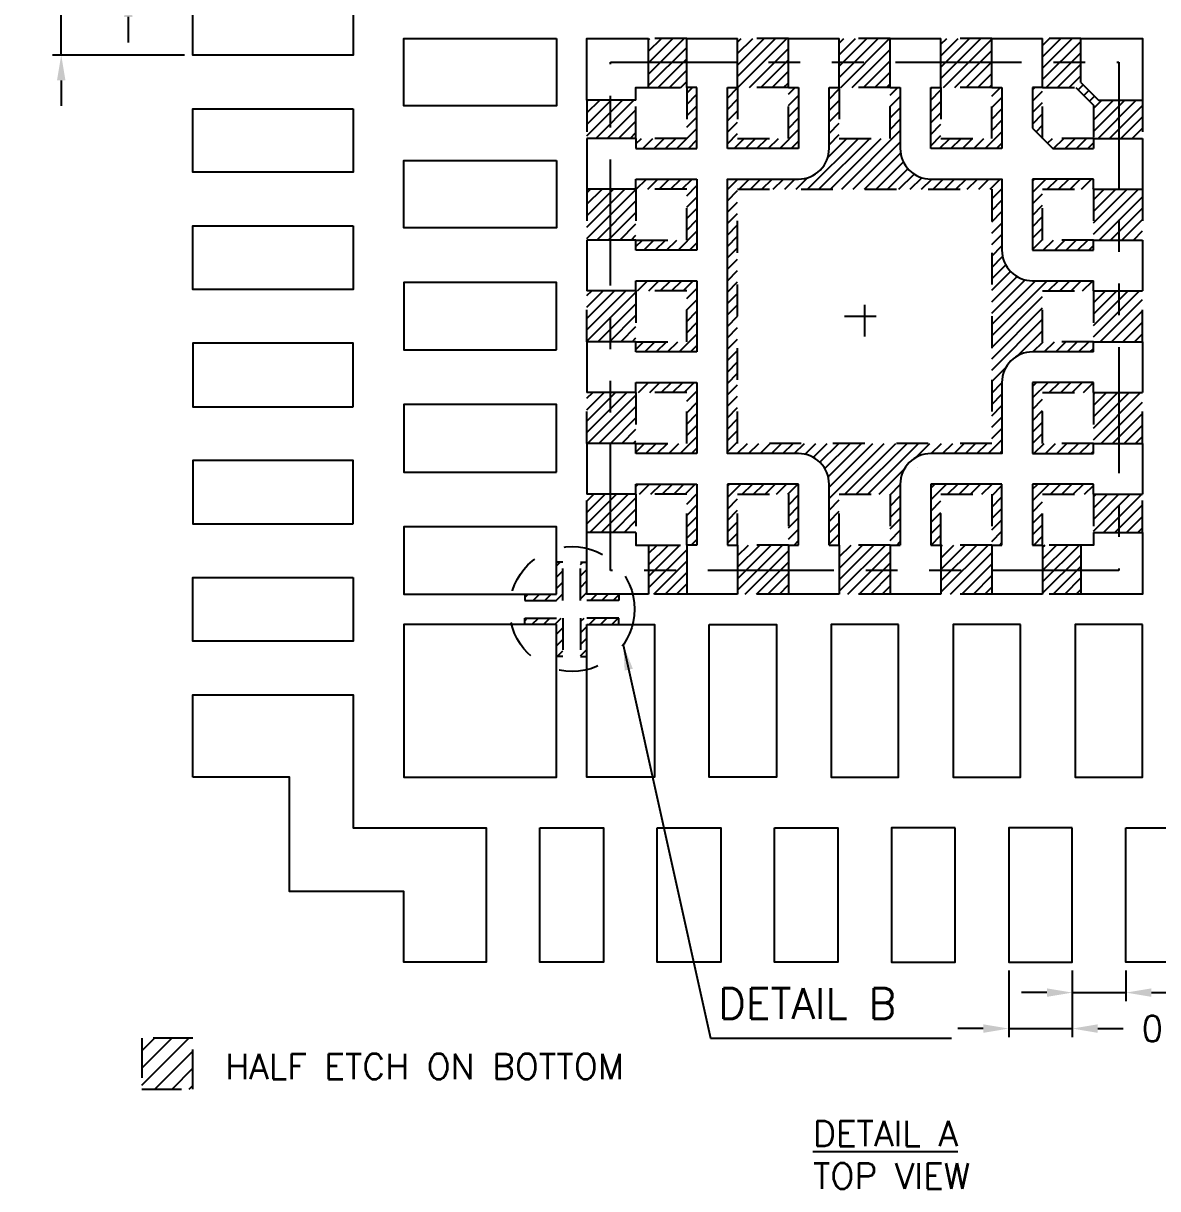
# Model space of a CAD drawing. Header units: millimetres. Extents: x 413.79 to 422.62, y 93.98 to 100.
# Drawn here: x 413.801 to 417.371, y 93.983 to 97.65 of the extents above; entities that cross this region are included whole.
import ezdxf
from ezdxf.enums import TextEntityAlignment as Align

# ---------------------------------------------------------------- set-up
doc = ezdxf.new("R2010")
doc.units = ezdxf.units.MM
doc.header["$LTSCALE"] = 0.5
doc.header["$PDMODE"] = 98
for name, pattern in [('CENTER', [50.8, 31.75, -6.35, 6.35, -6.35]), ('HIDDEN', [0.375, 0.25, -0.125]), ('PHANTOM2', [31.75, 15.875, -3.175, 3.175, -3.175, 3.175, -3.175])]:
    doc.linetypes.add(name, pattern=pattern)
for name, color, linetype in [('1', 7, 'HIDDEN'), ('1D', 4, 'Continuous'), ('BTM', 7, 'HIDDEN'), ('Center', 2, 'CENTER'), ('DIMENSION', 3, 'Continuous'), ('HEB', 4, 'Continuous'), ('PKG', 1, 'PHANTOM2')]:
    doc.layers.add(name, color=color, linetype=linetype)
doc.styles.add('SIMPLEX', font='simplex.shx', dxfattribs={"bigfont": 'AllInOneBig.shx'})
doc.dimstyles.new('Standard3', dxfattribs={"dimtxt": 0.08, "dimasz": 0.08, "dimexe": 0.027, "dimexo": 0.027, "dimgap": 0.027, "dimtad": 1, "dimdec": 3, "dimlfac": 1.25, "dimrnd": 0.0005, "dimzin": 1, "dimtxsty": 'SIMPLEX', "dimcen": 0.1905, "dimclrd": 256, "dimclre": 256, "dimclrt": 256, "dimazin": 3, "dimtp": 0.03, "dimtm": 0.05, "dimtfac": 0.8, "dimtdec": 3, "dimtmove": 0, "dimatfit": 3, "dimfxl": 0.05, "dimtzin": 4, "dimlwd": -1, "dimlwe": -1})

# ---------------------------------------------------------------- blocks, each defined once
blk = doc.blocks.new('*D156')
at = {"layer": 'Defpoints', "color": 0, "ltscale": 0.1, "transparency": 16777216}
for p in [(416.9022, 94.6957), (417.1022, 94.6957), (417.1022, 94.4864)]:
    blk.add_point(p, dxfattribs=at)
at = {"layer": 'DIMENSION', "ltscale": 0.1, "transparency": 16777216}
for p, q in [((416.9022, 94.6687), (416.9022, 94.4594)), ((417.1022, 94.6687), (417.1022, 94.4594)), ((416.8222, 94.4864), (416.7422, 94.4864)), ((416.9022, 94.4864), (417.1022, 94.4864)), ((417.1822, 94.4864), (417.2622, 94.4864))]:
    blk.add_line(p, q, dxfattribs=at)
for points in [[(416.8222, 94.4997), (416.8222, 94.473), (416.9022, 94.4864)], [(417.1822, 94.4997), (417.1822, 94.473), (417.1022, 94.4864)]]:
    blk.add_solid(points, dxfattribs=at)
at = {"layer": 'DIMENSION', "ltscale": 0.1, "transparency": 16777216, "insert": (417.5959, 94.4864), "char_height": 0.08, "attachment_point": 5, "style": 'SIMPLEX'}
blk.add_mtext('\\A1;0.250 TYP', dxfattribs=at)
blk = doc.blocks.new('*D157')
at = {"layer": 'Defpoints', "color": 0, "ltscale": 0.1, "transparency": 16777216}
for p in [(417.1022, 94.6957), (417.271, 94.6957), (417.271, 94.5995)]:
    blk.add_point(p, dxfattribs=at)
at = {"layer": 'DIMENSION', "ltscale": 0.1, "transparency": 16777216}
for p, q in [((417.1022, 94.6687), (417.1022, 94.5725)), ((417.271, 94.6687), (417.271, 94.5725)), ((417.0222, 94.5995), (416.9422, 94.5995)), ((417.1022, 94.5995), (417.271, 94.5995)), ((417.351, 94.5995), (417.431, 94.5995))]:
    blk.add_line(p, q, dxfattribs=at)
for points in [[(417.0222, 94.6129), (417.0222, 94.5862), (417.1022, 94.5995)], [(417.351, 94.6129), (417.351, 94.5862), (417.271, 94.5995)]]:
    blk.add_solid(points, dxfattribs=at)
at = {"layer": 'DIMENSION', "ltscale": 0.1, "transparency": 16777216, "insert": (417.7494, 94.5995), "char_height": 0.08, "attachment_point": 5, "style": 'SIMPLEX'}
blk.add_mtext('\\A1;0.211 TYP', dxfattribs=at)
blk = doc.blocks.new('*D160')
at = {"layer": 'Defpoints', "color": 0, "ltscale": 0.1, "transparency": 16777216}
for p in [(413.9204, 97.7497), (414.335, 97.7497), (414.335, 97.5497)]:
    blk.add_point(p, dxfattribs=at)
at = {"layer": 'DIMENSION', "ltscale": 0.1, "transparency": 16777216}
for p, q in [((413.9204, 97.8297), (413.9204, 97.9097)), ((414.308, 97.7497), (413.8934, 97.7497)), ((413.9204, 97.5497), (413.9204, 97.7497)), ((414.308, 97.5497), (413.8934, 97.5497)), ((413.9204, 97.4697), (413.9204, 97.3897))]:
    blk.add_line(p, q, dxfattribs=at)
for points in [[(413.907, 97.8297), (413.9337, 97.8297), (413.9204, 97.7497)], [(413.907, 97.4697), (413.9337, 97.4697), (413.9204, 97.5497)]]:
    blk.add_solid(points, dxfattribs=at)
at = {"layer": 'DIMENSION', "ltscale": 0.1, "transparency": 16777216, "insert": (413.9204, 98.2433), "char_height": 0.08, "attachment_point": 5, "rotation": 90, "style": 'SIMPLEX'}
blk.add_mtext('\\A1;0.250 TYP', dxfattribs=at)
blk = doc.blocks.new('*D161')
at = {"layer": 'Defpoints', "color": 0, "ltscale": 0.1, "transparency": 16777216}
for p in [(414.1314, 97.9185), (414.335, 97.9185), (414.335, 97.7497)]:
    blk.add_point(p, dxfattribs=at)
at = {"layer": 'DIMENSION', "ltscale": 0.1, "transparency": 16777216}
for p, q in [((414.1314, 97.9985), (414.1314, 98.0785)), ((414.308, 97.9185), (414.1044, 97.9185)), ((414.1314, 97.7497), (414.1314, 97.9185)), ((414.308, 97.7497), (414.1044, 97.7497)), ((414.1314, 97.6697), (414.1314, 97.5897))]:
    blk.add_line(p, q, dxfattribs=at)
for points in [[(414.1181, 97.9985), (414.1448, 97.9985), (414.1314, 97.9185)], [(414.1181, 97.6697), (414.1448, 97.6697), (414.1314, 97.7497)]]:
    blk.add_solid(points, dxfattribs=at)
at = {"layer": 'DIMENSION', "ltscale": 0.1, "transparency": 16777216, "insert": (414.1314, 98.3969), "char_height": 0.08, "attachment_point": 5, "rotation": 90, "style": 'SIMPLEX'}
blk.add_mtext('\\A1;0.211 TYP', dxfattribs=at)

msp = doc.modelspace()

# ---------------------------------------------------------------- hatches: boundary and pattern name
at = {"layer": 'HEB', "ltscale": 0.3}
h = msp.add_hatch(dxfattribs=at)
h.set_pattern_fill('ANSI31', color=256, scale=0.008)
h.set_pattern_definition([(45, (415.595487, 95.84347), (-0.0179605, 0.0179605), [])])
h.paths.add_polyline_path([(415.675, 95.85365), (415.575, 95.85365), (415.575, 95.95365), (415.555, 95.95365), (415.555, 95.83365), (415.675, 95.83365)])
h.paths.add_polyline_path([(415.499, 95.95365), (415.479, 95.95365), (415.479, 95.85365), (415.379, 95.85365), (415.379, 95.83365), (415.499, 95.83365)])
h.paths.add_polyline_path([(415.499, 95.77765), (415.379, 95.77765), (415.379, 95.75765), (415.479, 95.75765), (415.479, 95.65765), (415.499, 95.65765)])
h.paths.add_polyline_path([(415.675, 95.77765), (415.555, 95.77765), (415.555, 95.65765), (415.575, 95.65765), (415.575, 95.75765), (415.675, 95.75765)])
h.paths.add_polyline_path([(417.323, 97.28765), (417.323, 97.40765), (417.249, 97.40765), (417.249, 97.28765)])
h.paths.add_polyline_path([(417.323, 96.96765), (417.323, 97.12765), (417.249, 97.12765), (417.249, 96.96765)])
h.paths.add_polyline_path([(417.323, 96.64765), (417.323, 96.80765), (417.249, 96.80765), (417.249, 96.64765)])
h.paths.add_polyline_path([(417.323, 96.32765), (417.323, 96.48765), (417.249, 96.48765), (417.249, 96.32765)])
h.paths.add_polyline_path([(417.323, 96.04765), (417.323, 96.16765), (417.249, 96.16765), (417.249, 96.04765)])
h.paths.add_polyline_path([(417.249, 96.04765), (417.249, 96.16765), (417.169, 96.16765), (417.169, 96.04765)])
h.paths.add_polyline_path([(417.249, 96.32765), (417.249, 96.48765), (417.169, 96.48765), (417.169, 96.32765)])
h.paths.add_polyline_path([(417.249, 96.64765), (417.249, 96.80765), (417.169, 96.80765), (417.169, 96.64765)])
h.paths.add_polyline_path([(417.249, 96.96765), (417.249, 97.12765), (417.169, 97.12765), (417.169, 96.96765)])
h.paths.add_polyline_path([(417.249, 97.28765), (417.249, 97.40765), (417.185, 97.40765), (417.129, 97.46365), (417.129, 97.52765), (417.009, 97.52765), (417.009, 97.44765), (417.113, 97.44765), (417.169, 97.39165), (417.169, 97.28765)])
h.paths.add_polyline_path([(417.129, 97.52765), (417.129, 97.60165), (417.009, 97.60165), (417.009, 97.52765)])
h.paths.add_polyline_path([(417.041, 97.25565), (417.169, 97.25565), (417.169, 97.28765), (417.009, 97.28765), (417.009, 97.44765), (416.977, 97.44765), (416.977, 97.31965)])
h.paths.add_polyline_path([(417.169, 96.93565), (417.169, 96.96765), (417.009, 96.96765), (417.009, 97.12765), (417.169, 97.12765), (417.169, 97.15965), (416.977, 97.15965), (416.977, 96.93565)], flags=17)
edge = h.paths.add_edge_path()
edge.add_line((416.977, 96.61565), (417.169, 96.61565))
edge.add_line((417.169, 96.61565), (417.169, 96.64765))
edge.add_line((417.169, 96.64765), (417.009, 96.64765))
edge.add_line((417.009, 96.64765), (417.009, 96.80765))
edge.add_line((417.009, 96.80765), (417.169, 96.80765))
edge.add_line((417.169, 96.80765), (417.169, 96.83965))
edge.add_line((417.169, 96.83965), (416.977, 96.83965))
edge.add_arc((416.977, 96.93565), 0.096, 180, 270, ccw=False)
edge.add_line((416.881, 96.93565), (416.881, 97.15965))
edge.add_line((416.881, 97.15965), (416.657, 97.15965))
edge.add_arc((416.657, 97.25565), 0.096, 180, 270, ccw=False)
edge.add_line((416.561, 97.25565), (416.561, 97.44765))
edge.add_line((416.561, 97.44765), (416.529, 97.44765))
edge.add_line((416.529, 97.44765), (416.529, 97.28765))
edge.add_line((416.529, 97.28765), (416.369, 97.28765))
edge.add_line((416.369, 97.28765), (416.369, 97.44765))
edge.add_line((416.369, 97.44765), (416.337, 97.44765))
edge.add_line((416.337, 97.44765), (416.337, 97.25565))
edge.add_arc((416.241, 97.25565), 0.096, 270, 360, ccw=False)
edge.add_line((416.241, 97.15965), (416.017, 97.15965))
edge.add_line((416.017, 97.15965), (416.017, 96.29565))
edge.add_line((416.017, 96.29565), (416.241, 96.29565))
edge.add_arc((416.241, 96.19965), 0.096, 0, 90, ccw=False)
edge.add_line((416.337, 96.19965), (416.337, 96.00765))
edge.add_line((416.337, 96.00765), (416.369, 96.00765))
edge.add_line((416.369, 96.00765), (416.369, 96.16765))
edge.add_line((416.369, 96.16765), (416.529, 96.16765))
edge.add_line((416.529, 96.16765), (416.529, 96.00765))
edge.add_line((416.529, 96.00765), (416.561, 96.00765))
edge.add_line((416.561, 96.00765), (416.561, 96.19965))
edge.add_arc((416.65705, 96.19963), 0.09605, 88.61747, 179.98821, ccw=False)
edge.add_line((416.65937, 96.29565), (416.881, 96.29565))
edge.add_line((416.881, 96.29565), (416.881, 96.51965))
edge.add_arc((416.977, 96.51965), 0.096, 90, 180, ccw=False)
h.paths.add_polyline_path([(416.849, 96.32765), (416.049, 96.32765), (416.049, 97.12765), (416.849, 97.12765)], flags=16)
h.paths.add_polyline_path([(417.169, 96.29565), (417.169, 96.32765), (417.009, 96.32765), (417.009, 96.48765), (417.169, 96.48765), (417.169, 96.51965), (416.977, 96.51965), (416.977, 96.29565)], flags=17)
h.paths.add_polyline_path([(417.009, 96.00765), (417.009, 96.16765), (417.169, 96.16765), (417.169, 96.19965), (416.977, 96.19965), (416.977, 96.00765)])
h.paths.add_polyline_path([(417.129, 95.92765), (417.129, 96.00765), (417.009, 96.00765), (417.009, 95.92765)])
h.paths.add_polyline_path([(417.129, 95.85365), (417.129, 95.92765), (417.009, 95.92765), (417.009, 95.85365)])
h.paths.add_polyline_path([(416.849, 95.85365), (416.849, 95.92765), (416.689, 95.92765), (416.689, 95.85365)])
h.paths.add_polyline_path([(416.849, 95.92765), (416.849, 96.00765), (416.689, 96.00765), (416.689, 95.92765)])
h.paths.add_polyline_path([(416.881, 96.00765), (416.881, 96.19965), (416.657, 96.19965), (416.657, 96.00765), (416.689, 96.00765), (416.689, 96.16765), (416.849, 96.16765), (416.849, 96.00765)], flags=17)
h.paths.add_polyline_path([(416.881, 97.25565), (416.881, 97.44765), (416.849, 97.44765), (416.849, 97.28765), (416.689, 97.28765), (416.689, 97.44765), (416.657, 97.44765), (416.657, 97.25565)], flags=17)
h.paths.add_polyline_path([(416.849, 97.44765), (416.849, 97.52765), (416.689, 97.52765), (416.689, 97.44765)])
h.paths.add_polyline_path([(416.849, 97.52765), (416.849, 97.60165), (416.689, 97.60165), (416.689, 97.52765)])
h.paths.add_polyline_path([(416.529, 97.52765), (416.529, 97.60165), (416.369, 97.60165), (416.369, 97.52765)])
h.paths.add_polyline_path([(416.529, 97.44765), (416.529, 97.52765), (416.369, 97.52765), (416.369, 97.44765)])
h.paths.add_polyline_path([(416.529, 95.92765), (416.529, 96.00765), (416.369, 96.00765), (416.369, 95.92765)])
h.paths.add_polyline_path([(416.529, 95.85365), (416.529, 95.92765), (416.369, 95.92765), (416.369, 95.85365)])
h.paths.add_polyline_path([(416.209, 95.85365), (416.209, 95.92765), (416.049, 95.92765), (416.049, 95.85365)])
h.paths.add_polyline_path([(416.209, 95.92765), (416.209, 96.00765), (416.049, 96.00765), (416.049, 95.92765)])
h.paths.add_polyline_path([(416.241, 96.00765), (416.241, 96.19965), (416.017, 96.19965), (416.017, 96.00765), (416.049, 96.00765), (416.049, 96.16765), (416.209, 96.16765), (416.209, 96.00765)])
h.paths.add_polyline_path([(416.241, 97.25565), (416.241, 97.44765), (416.209, 97.44765), (416.209, 97.28765), (416.049, 97.28765), (416.049, 97.44765), (416.017, 97.44765), (416.017, 97.25565)])
h.paths.add_polyline_path([(416.209, 97.44765), (416.209, 97.52765), (416.049, 97.52765), (416.049, 97.44765)])
h.paths.add_polyline_path([(416.209, 97.52765), (416.209, 97.60165), (416.049, 97.60165), (416.049, 97.52765)])
h.paths.add_polyline_path([(415.889, 97.52765), (415.889, 97.60165), (415.769, 97.60165), (415.769, 97.52765)])
h.paths.add_polyline_path([(415.889, 97.44765), (415.889, 97.52765), (415.769, 97.52765), (415.769, 97.44765)])
h.paths.add_polyline_path([(415.921, 97.25565), (415.921, 97.44765), (415.889, 97.44765), (415.889, 97.28765), (415.729, 97.28765), (415.729, 97.25565)])
h.paths.add_polyline_path([(415.921, 96.93565), (415.921, 97.15965), (415.729, 97.15965), (415.729, 97.12765), (415.889, 97.12765), (415.889, 96.96765), (415.729, 96.96765), (415.729, 96.93565)])
h.paths.add_polyline_path([(415.921, 96.61565), (415.921, 96.83965), (415.729, 96.83965), (415.729, 96.80765), (415.889, 96.80765), (415.889, 96.64765), (415.729, 96.64765), (415.729, 96.61565)])
h.paths.add_polyline_path([(415.921, 96.29565), (415.921, 96.51965), (415.729, 96.51965), (415.729, 96.48765), (415.889, 96.48765), (415.889, 96.32765), (415.729, 96.32765), (415.729, 96.29565)])
h.paths.add_polyline_path([(415.921, 96.00765), (415.921, 96.19965), (415.729, 96.19965), (415.729, 96.16765), (415.889, 96.16765), (415.889, 96.00765)])
h.paths.add_polyline_path([(415.889, 95.92765), (415.889, 96.00765), (415.769, 96.00765), (415.769, 95.92765)])
h.paths.add_polyline_path([(415.889, 95.85365), (415.889, 95.92765), (415.769, 95.92765), (415.769, 95.85365)])
h.paths.add_polyline_path([(415.729, 96.04765), (415.729, 96.16765), (415.649, 96.16765), (415.649, 96.04765)])
h.paths.add_polyline_path([(415.729, 96.32765), (415.729, 96.48765), (415.649, 96.48765), (415.649, 96.32765)])
h.paths.add_polyline_path([(415.729, 96.64765), (415.729, 96.80765), (415.649, 96.80765), (415.649, 96.64765)])
h.paths.add_polyline_path([(415.729, 96.96765), (415.729, 97.12765), (415.649, 97.12765), (415.649, 96.96765)])
h.paths.add_polyline_path([(415.729, 97.28765), (415.729, 97.40765), (415.649, 97.40765), (415.649, 97.28765)])
h.paths.add_polyline_path([(415.649, 97.28765), (415.649, 97.40765), (415.575, 97.40765), (415.575, 97.28765)])
h.paths.add_polyline_path([(415.649, 96.96765), (415.649, 97.12765), (415.575, 97.12765), (415.575, 96.96765)])
h.paths.add_polyline_path([(415.649, 96.64765), (415.649, 96.80765), (415.575, 96.80765), (415.575, 96.64765)])
h.paths.add_polyline_path([(415.649, 96.32765), (415.649, 96.48765), (415.575, 96.48765), (415.575, 96.32765)])
h.paths.add_polyline_path([(415.649, 96.04765), (415.649, 96.16765), (415.575, 96.16765), (415.575, 96.04765)])
at = {"layer": 'HEB'}
h = msp.add_hatch(dxfattribs=at)
h.set_pattern_fill('ANSI31', color=256, scale=0.012, angle=360, style=0)
h.set_pattern_definition([(45, (416.139782, 96.489464), (-0.02694077, 0.02694077), [])])
h.paths.add_polyline_path([(414.335, 94.29545), (414.335, 94.45625), (414.1742, 94.45625), (414.1742, 94.29545)])

# ---------------------------------------------------------------- linework, layer by layer
at = {"ltscale": 0.1}
for p, q in [((415.769, 97.52765), (415.769, 97.60165)), ((415.889, 97.52765), (415.889, 97.60165)), ((416.049, 97.52765), (416.049, 97.60165)), ((416.209, 97.52765), (416.209, 97.60165)), ((416.369, 97.52765), (416.369, 97.60165)), ((416.529, 97.52765), (416.529, 97.60165)), ((416.689, 97.52765), (416.689, 97.60165)), ((416.849, 97.52765), (416.849, 97.60165)), ((417.009, 97.52765), (417.009, 97.60165)), ((417.129, 97.52765), (417.129, 97.60165)), ((415.769, 97.44765), (415.769, 97.52765)), ((415.889, 97.44765), (415.889, 97.52765)), ((416.049, 97.44765), (416.049, 97.52765)), ((416.209, 97.44765), (416.209, 97.52765)), ((416.369, 97.44765), (416.369, 97.52765)), ((416.529, 97.44765), (416.529, 97.52765)), ((416.689, 97.44765), (416.689, 97.52765)), ((416.849, 97.44765), (416.849, 97.52765)), ((417.009, 97.44765), (417.009, 97.52765)), ((417.129, 97.46365), (417.129, 97.52765)), ((415.921, 97.44765), (415.889, 97.44765)), ((415.921, 97.25565), (415.921, 97.44765)), ((416.017, 97.25565), (416.017, 97.44765)), ((416.017, 97.44765), (416.049, 97.44765)), ((416.209, 97.44765), (416.241, 97.44765)), ((416.241, 97.44765), (416.241, 97.25565)), ((416.337, 97.44765), (416.369, 97.44765)), ((416.529, 97.44765), (416.561, 97.44765)), ((416.657, 97.25565), (416.657, 97.44765)), ((416.657, 97.44765), (416.689, 97.44765)), ((416.849, 97.44765), (416.881, 97.44765)), ((416.881, 97.44765), (416.881, 97.25565)), ((417.009, 97.44765), (416.977, 97.44765)), ((416.977, 97.44765), (416.977, 97.31965)), ((417.129, 97.46365), (417.185, 97.40765)), ((415.649, 97.40765), (415.575, 97.40765)), ((415.729, 97.40765), (415.649, 97.40765)), ((417.185, 97.40765), (417.249, 97.40765)), ((417.249, 97.40765), (417.323, 97.40765)), ((416.977, 97.31965), (417.041, 97.25565)), ((415.649, 97.28765), (415.575, 97.28765)), ((415.729, 97.28765), (415.649, 97.28765)), ((415.729, 97.28765), (415.729, 97.25565)), ((415.729, 97.25565), (415.921, 97.25565)), ((416.241, 97.25565), (416.017, 97.25565)), ((416.881, 97.25565), (416.657, 97.25565)), ((417.041, 97.25565), (417.169, 97.25565)), ((417.169, 97.28765), (417.169, 97.25565)), ((417.169, 97.28765), (417.249, 97.28765)), ((417.249, 97.28765), (417.323, 97.28765)), ((415.729, 97.12765), (415.729, 97.15965)), ((415.729, 97.15965), (415.921, 97.15965)), ((415.921, 97.15965), (415.921, 96.93565)), ((417.169, 97.15965), (416.977, 97.15965)), ((416.977, 97.15965), (416.977, 96.93565)), ((417.169, 97.12765), (417.169, 97.15965)), ((415.649, 97.12765), (415.575, 97.12765)), ((415.729, 97.12765), (415.649, 97.12765)), ((417.169, 97.12765), (417.249, 97.12765)), ((417.249, 97.12765), (417.323, 97.12765)), ((415.649, 96.96765), (415.575, 96.96765)), ((415.729, 96.96765), (415.649, 96.96765)), ((415.729, 96.93565), (415.729, 96.96765)), ((417.169, 96.96765), (417.249, 96.96765)), ((417.169, 96.93565), (417.169, 96.96765)), ((417.249, 96.96765), (417.323, 96.96765)), ((415.921, 96.93565), (415.729, 96.93565)), ((416.977, 96.93565), (417.169, 96.93565)), ((415.729, 96.80765), (415.729, 96.83965)), ((415.729, 96.83965), (415.921, 96.83965)), ((415.921, 96.83965), (415.921, 96.61565)), ((417.169, 96.80765), (417.169, 96.83965)), ((415.649, 96.80765), (415.575, 96.80765)), ((415.729, 96.80765), (415.649, 96.80765)), ((417.169, 96.80765), (417.249, 96.80765)), ((417.249, 96.80765), (417.323, 96.80765)), ((415.649, 96.64765), (415.575, 96.64765)), ((415.729, 96.64765), (415.649, 96.64765)), ((415.729, 96.61565), (415.729, 96.64765)), ((417.169, 96.61565), (417.169, 96.64765)), ((417.169, 96.64765), (417.249, 96.64765)), ((417.249, 96.64765), (417.323, 96.64765)), ((415.921, 96.61565), (415.729, 96.61565)), ((415.729, 96.48765), (415.729, 96.51965)), ((415.729, 96.51965), (415.921, 96.51965)), ((415.921, 96.51965), (415.921, 96.29565)), ((417.169, 96.51965), (416.977, 96.51965)), ((416.977, 96.51965), (416.977, 96.29565)), ((417.169, 96.48765), (417.169, 96.51965)), ((415.649, 96.48765), (415.575, 96.48765)), ((415.729, 96.48765), (415.649, 96.48765)), ((417.169, 96.48765), (417.249, 96.48765)), ((417.249, 96.48765), (417.323, 96.48765)), ((415.649, 96.32765), (415.575, 96.32765)), ((415.729, 96.32765), (415.649, 96.32765)), ((415.729, 96.29565), (415.729, 96.32765)), ((417.169, 96.29565), (417.169, 96.32765)), ((417.169, 96.32765), (417.249, 96.32765)), ((417.249, 96.32765), (417.323, 96.32765)), ((415.921, 96.29565), (415.729, 96.29565)), ((416.977, 96.29565), (417.169, 96.29565)), ((415.729, 96.16765), (415.729, 96.19965)), ((415.729, 96.19965), (415.921, 96.19965)), ((415.921, 96.19965), (415.921, 96.00765)), ((416.241, 96.19965), (416.017, 96.19965)), ((416.017, 96.19965), (416.017, 96.00765)), ((416.241, 96.00765), (416.241, 96.19965)), ((416.881, 96.19965), (416.657, 96.19965)), ((416.657, 96.19965), (416.657, 96.00765)), ((416.881, 96.00765), (416.881, 96.19965)), ((417.169, 96.19965), (416.977, 96.19965)), ((416.977, 96.19965), (416.977, 96.00765)), ((417.169, 96.16765), (417.169, 96.19965)), ((415.649, 96.16765), (415.575, 96.16765)), ((415.729, 96.16765), (415.649, 96.16765)), ((417.169, 96.16765), (417.249, 96.16765)), ((417.249, 96.16765), (417.323, 96.16765)), ((415.649, 96.04765), (415.575, 96.04765)), ((415.729, 96.04765), (415.649, 96.04765)), ((417.169, 96.04765), (417.249, 96.04765)), ((417.249, 96.04765), (417.323, 96.04765)), ((415.769, 96.00765), (415.769, 95.92765)), ((415.889, 96.00765), (415.889, 95.92765)), ((415.921, 96.00765), (415.889, 96.00765)), ((416.017, 96.00765), (416.049, 96.00765)), ((416.049, 96.00765), (416.049, 95.92765)), ((416.209, 96.00765), (416.241, 96.00765)), ((416.209, 96.00765), (416.209, 95.92765)), ((416.337, 96.00765), (416.369, 96.00765)), ((416.369, 96.00765), (416.369, 95.92765)), ((416.529, 96.00765), (416.561, 96.00765)), ((416.529, 96.00765), (416.529, 95.92765)), ((416.657, 96.00765), (416.689, 96.00765)), ((416.689, 96.00765), (416.689, 95.92765)), ((416.849, 96.00765), (416.849, 95.92765)), ((416.849, 96.00765), (416.881, 96.00765)), ((416.977, 96.00765), (417.009, 96.00765)), ((417.009, 96.00765), (417.009, 95.92765)), ((417.129, 96.00765), (417.129, 95.92765)), ((415.769, 95.92765), (415.769, 95.85365)), ((415.889, 95.92765), (415.889, 95.85365)), ((416.049, 95.92765), (416.049, 95.85365)), ((416.209, 95.92765), (416.209, 95.85365)), ((416.369, 95.92765), (416.369, 95.85365)), ((416.529, 95.92765), (416.529, 95.85365)), ((416.689, 95.92765), (416.689, 95.85365)), ((416.849, 95.92765), (416.849, 95.85365)), ((417.009, 95.92765), (417.009, 95.85365)), ((417.129, 95.92765), (417.129, 95.85365))]:
    msp.add_line(p, q, dxfattribs=at)
for points in [[(414.839, 97.74965), (414.839, 97.54965), (414.335, 97.54965), (414.335, 97.74965)], [(415.479, 97.60165), (415.479, 97.38965), (414.999, 97.38965), (414.999, 97.60165)], [(414.839, 97.38085), (414.839, 97.18085), (414.335, 97.18085), (414.335, 97.38085)], [(415.479, 97.21765), (415.479, 97.00565), (414.999, 97.00565), (414.999, 97.21765)], [(414.839, 97.01205), (414.839, 96.81205), (414.335, 96.81205), (414.335, 97.01205)], [(415.479, 96.62165), (415.479, 96.83365), (414.999, 96.83365), (414.999, 96.62165)], [(414.839, 96.44325), (414.839, 96.64325), (414.335, 96.64325), (414.335, 96.44325)], [(415.479, 96.23765), (415.479, 96.44965), (414.999, 96.44965), (414.999, 96.23765)], [(414.839, 96.07445), (414.839, 96.27445), (414.335, 96.27445), (414.335, 96.07445)], [(415.479, 95.85365), (415.479, 96.06565), (414.999, 96.06565), (414.999, 95.85365)], [(414.839, 95.90565), (414.839, 95.70565), (414.335, 95.70565), (414.335, 95.90565)], [(415.479, 95.75765), (414.999, 95.75765), (414.999, 95.27765), (415.479, 95.27765)], [(415.575, 95.75765), (415.787, 95.75765), (415.787, 95.27765), (415.575, 95.27765)], [(415.959, 95.75765), (416.171, 95.75765), (416.171, 95.27765), (415.959, 95.27765)], [(416.555, 95.75765), (416.343, 95.75765), (416.343, 95.27765), (416.555, 95.27765)], [(416.939, 95.75765), (416.727, 95.75765), (416.727, 95.27765), (416.939, 95.27765)], [(417.323, 95.75765), (417.111, 95.75765), (417.111, 95.27765), (417.323, 95.27765)], [(414.335, 95.27765), (414.335, 95.33685), (414.335, 95.53685), (414.839, 95.53685), (414.839, 95.11765), (415.2582, 95.11765), (415.2582, 94.69565), (415.039, 94.69565), (414.999, 94.69565), (414.999, 94.91765), (414.639, 94.91765), (414.639, 95.27765)], [(415.427, 95.11765), (415.627, 95.11765), (415.627, 94.69565), (415.427, 94.69565)], [(415.7958, 95.11765), (415.9958, 95.11765), (415.9958, 94.69565), (415.7958, 94.69565)], [(416.1646, 95.11765), (416.3646, 95.11765), (416.3646, 94.69565), (416.1646, 94.69565)], [(416.7334, 95.11765), (416.5334, 95.11765), (416.5334, 94.69565), (416.7334, 94.69565)], [(417.1022, 95.11765), (416.9022, 95.11765), (416.9022, 94.69565), (417.1022, 94.69565)], [(417.271, 95.11765), (417.471, 95.11765), (417.471, 94.69565), (417.271, 94.69565)]]:
    msp.add_lwpolyline(points, close=True, dxfattribs=at)
for points in [[(415.575, 97.40765), (415.575, 97.60165), (415.769, 97.60165)], [(415.889, 97.60165), (416.049, 97.60165)], [(416.209, 97.60165), (416.369, 97.60165)], [(416.529, 97.60165), (416.689, 97.60165)], [(416.849, 97.60165), (417.009, 97.60165)], [(417.129, 97.60165), (417.323, 97.60165), (417.323, 97.40765)], [(415.729, 97.40765), (415.729, 97.44765), (415.769, 97.44765)], [(415.575, 97.28765), (415.575, 97.12765)], [(417.323, 97.28765), (417.323, 97.12765)], [(415.575, 96.96765), (415.575, 96.80765)], [(417.323, 96.96765), (417.323, 96.80765)], [(415.575, 96.64765), (415.575, 96.48765)], [(417.323, 96.64765), (417.323, 96.48765)], [(415.575, 96.32765), (415.575, 96.16765)], [(417.323, 96.32765), (417.323, 96.16765)], [(415.769, 95.85365), (415.575, 95.85365), (415.575, 96.04765)], [(415.729, 96.04765), (415.729, 96.00765), (415.769, 96.00765)], [(417.169, 96.04765), (417.169, 96.00765), (417.129, 96.00765)], [(417.323, 96.04765), (417.323, 95.85365), (417.129, 95.85365)], [(416.049, 95.85365), (415.889, 95.85365)], [(416.369, 95.85365), (416.209, 95.85365)], [(416.689, 95.85365), (416.529, 95.85365)], [(417.009, 95.85365), (416.849, 95.85365)]]:
    msp.add_lwpolyline(points, dxfattribs=at)
for points in [[(416.337, 96.00765), (416.337, 96.19965, 0.4142136), (416.241, 96.29565), (416.017, 96.29565), (416.017, 97.15965), (416.241, 97.15965, 0.4142136), (416.337, 97.25565), (416.337, 97.44765)], [(416.561, 97.44765), (416.561, 97.25565, 0.4142136), (416.657, 97.15965), (416.881, 97.15965), (416.881, 96.93565, 0.4142136), (416.977, 96.83965), (417.169, 96.83965)], [(417.169, 96.61565), (416.977, 96.61565, 0.4142136), (416.881, 96.51965), (416.881, 96.29565), (416.657, 96.29565, 0.4142136), (416.561, 96.19965), (416.561, 96.00765)]]:
    msp.add_lwpolyline(points, format="xyb", dxfattribs=at)
at = {"layer": '1'}
for p, q in [((414.335, 94.45625), (414.1742, 94.45625)), ((414.1742, 94.45625), (414.1742, 94.29545)), ((414.335, 94.29545), (414.335, 94.45625)), ((414.1742, 94.29545), (414.335, 94.29545))]:
    msp.add_line(p, q, dxfattribs=at)
at = {"layer": '1D', "linetype": 'HIDDEN'}
msp.add_circle((415.52815, 95.80635), 0.19646, dxfattribs=at)
at = {"layer": 'BTM', "ltscale": 0.3}
for p, q in [((415.889, 97.60165), (415.769, 97.60165)), ((416.209, 97.60165), (416.049, 97.60165)), ((416.529, 97.60165), (416.369, 97.60165)), ((416.849, 97.60165), (416.689, 97.60165)), ((417.129, 97.60165), (417.009, 97.60165)), ((415.575, 97.40765), (415.575, 97.28765)), ((417.323, 97.40765), (417.323, 97.28765)), ((415.575, 97.12765), (415.575, 96.96765)), ((417.323, 97.12765), (417.323, 96.96765)), ((415.575, 96.64765), (415.575, 96.80765)), ((417.323, 96.64765), (417.323, 96.80765)), ((415.575, 96.32765), (415.575, 96.48765)), ((417.323, 96.32765), (417.323, 96.48765)), ((415.575, 96.04765), (415.575, 96.16765)), ((417.323, 96.04765), (417.323, 96.16765)), ((415.889, 95.85365), (415.769, 95.85365)), ((416.209, 95.85365), (416.049, 95.85365)), ((416.529, 95.85365), (416.369, 95.85365)), ((416.849, 95.85365), (416.689, 95.85365)), ((417.129, 95.85365), (417.009, 95.85365))]:
    msp.add_line(p, q, dxfattribs=at)
for points in [[(415.769, 97.44765), (415.889, 97.44765), (415.889, 97.28765), (415.729, 97.28765), (415.729, 97.40765)], [(415.769, 96.00765), (415.889, 96.00765), (415.889, 96.16765), (415.729, 96.16765), (415.729, 96.04765)], [(417.129, 96.00765), (417.009, 96.00765), (417.009, 96.16765), (417.169, 96.16765), (417.169, 96.04765)], [(415.379, 95.85365), (415.379, 95.83365), (415.499, 95.83365), (415.499, 95.95365), (415.479, 95.95365)], [(415.675, 95.85365), (415.675, 95.83365), (415.555, 95.83365), (415.555, 95.95365), (415.575, 95.95365)], [(415.379, 95.75765), (415.379, 95.77765), (415.499, 95.77765), (415.499, 95.65765), (415.479, 95.65765)], [(415.675, 95.75765), (415.675, 95.77765), (415.555, 95.77765), (415.555, 95.65765), (415.575, 95.65765)]]:
    msp.add_lwpolyline(points, dxfattribs=at)
for points in [[(416.049, 97.44765), (416.049, 97.28765), (416.209, 97.28765), (416.209, 97.44765)], [(416.369, 97.44765), (416.369, 97.28765), (416.529, 97.28765), (416.529, 97.44765)], [(416.689, 97.44765), (416.689, 97.28765), (416.849, 97.28765), (416.849, 97.44765)], [(417.169, 97.39165), (417.169, 97.28765), (417.009, 97.28765), (417.009, 97.44765), (417.113, 97.44765)], [(415.729, 97.12765), (415.729, 96.96765), (415.889, 96.96765), (415.889, 97.12765)], [(416.849, 97.12765), (416.849, 96.32765), (416.049, 96.32765), (416.049, 97.12765)], [(417.169, 97.12765), (417.169, 96.96765), (417.009, 96.96765), (417.009, 97.12765)], [(415.729, 96.80765), (415.729, 96.64765), (415.889, 96.64765), (415.889, 96.80765)], [(417.169, 96.80765), (417.169, 96.64765), (417.009, 96.64765), (417.009, 96.80765)], [(415.729, 96.48765), (415.729, 96.32765), (415.889, 96.32765), (415.889, 96.48765)], [(417.169, 96.48765), (417.169, 96.32765), (417.009, 96.32765), (417.009, 96.48765)], [(416.049, 96.00765), (416.049, 96.16765), (416.209, 96.16765), (416.209, 96.00765)], [(416.369, 96.00765), (416.369, 96.16765), (416.529, 96.16765), (416.529, 96.00765)], [(416.689, 96.00765), (416.689, 96.16765), (416.849, 96.16765), (416.849, 96.00765)]]:
    msp.add_lwpolyline(points, close=True, dxfattribs=at)
at = {"layer": 'Center', "ltscale": 0.005}
for p, q in [((416.449, 96.66365), (416.449, 96.79165)), ((416.385, 96.72765), (416.513, 96.72765))]:
    msp.add_line(p, q, dxfattribs=at)
at = {"layer": 'PKG', "ltscale": 0.05}
msp.add_lwpolyline([(417.249, 97.52765), (417.249, 95.92765), (415.649, 95.92765), (415.649, 97.52765)], close=True, dxfattribs=at)

# ---------------------------------------------------------------- texts
at = {"layer": '1D', "color": 0, "ltscale": 0.1, "style": 'SIMPLEX'}
msp.add_text('HALF ETCH ON BOTTOM', height=0.08, rotation=360, dxfattribs=at).set_placement((414.43615, 94.36728), align=Align.MIDDLE_LEFT)
at = {"layer": '1D', "ltscale": 0.1, "attachment_point": 1, "style": 'SIMPLEX'}
for s, insert, char_height, width in [('DETAIL B', (415.98829, 94.61318), 0.096, 0.9382929), ('{\\LDETAIL A}\\PTOP VIEW', (416.28614, 94.19589), 0.08, 0.7819107)]:
    msp.add_mtext(s, dxfattribs=dict(at, insert=insert, char_height=char_height, width=width))

# ---------------------------------------------------------------- dimensions: what is measured, and where the dimension line sits
at = {"layer": 'DIMENSION', "ltscale": 0.1}
for base, p1, p2, picture, middle in [((414.13143, 97.91845), (414.335, 97.74965), (414.335, 97.91845), '*D161', (414.13143, 98.39688)), ((413.92037, 97.74965), (414.335, 97.54965), (414.335, 97.74965), '*D160', (413.92037, 98.24332))]:
    dim = msp.add_linear_dim(base=base, p1=p1, p2=p2, angle=90, text='<> TYP', dimstyle='Standard3', dxfattribs=at)
    dim.commit()
    dim.dimension.update_dxf_attribs({"geometry": picture, "text_midpoint": middle})
for base, p1, p2, picture, middle in [((417.1022, 94.48636), (416.9022, 94.69565), (417.1022, 94.69565), '*D156', (417.59587, 94.48636)), ((417.271, 94.59954), (417.1022, 94.69565), (417.271, 94.69565), '*D157', (417.74943, 94.59954))]:
    dim = msp.add_linear_dim(base=base, p1=p1, p2=p2, text='<> TYP', dimstyle='Standard3', dxfattribs=at)
    dim.commit()
    dim.dimension.update_dxf_attribs({"geometry": picture, "text_midpoint": middle})

# ---------------------------------------------------------------- leaders
at = {"layer": '1D', "ltscale": 0.1}
msp.add_leader([(415.68915, 95.69377), (415.96362, 94.45625), (416.72201, 94.45629)], dimstyle='Standard3', dxfattribs=at)

doc.saveas('drawing.dxf')
